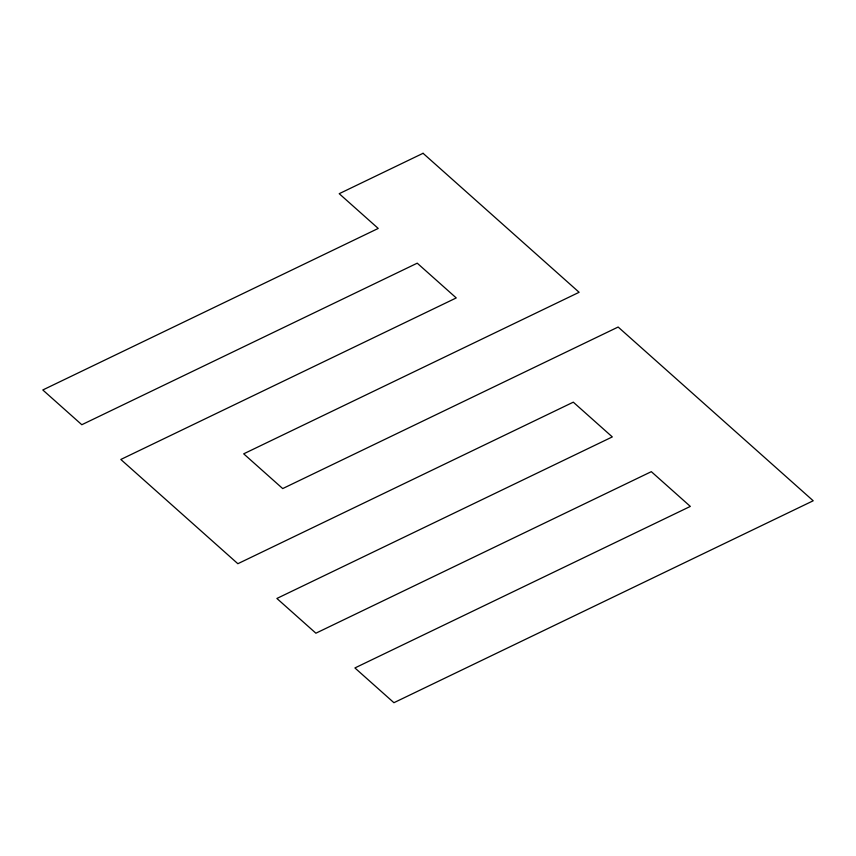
<?xml version="1.0" encoding="UTF-8"?>
<svg xmlns="http://www.w3.org/2000/svg" width="856" height="856" viewBox="0 0 856 856"><rect width="100%" height="100%" fill="white"/><g stroke="black" fill="none" stroke-linecap="round" stroke-linejoin="round"><path stroke-width="1.28" d="M423.067 153.299L339.211 193.691L378.224 228.434L42.8 389.972L81.812 424.726L417.236 263.177L456.248 297.931L120.824 459.469L237.861 563.708L573.295 402.17L612.308 436.913L276.884 598.462L315.896 633.205L651.32 471.667L690.332 506.41L354.908 667.947L393.921 702.701L813.2 500.771L618.139 327.035L282.705 488.573L243.693 453.83L579.116 292.292L423.067 153.299"/></g></svg>
